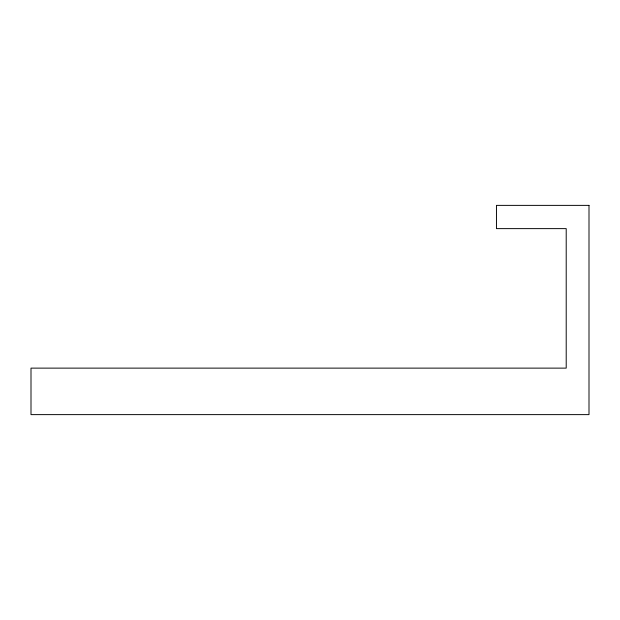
<?xml version="1.0" encoding="UTF-8"?>
<svg xmlns="http://www.w3.org/2000/svg" width="620" height="620" viewBox="0 0 620 620"><rect width="100%" height="100%" fill="white"/><g stroke="black" fill="none" stroke-linecap="round" stroke-linejoin="round"><path stroke-width="0.93" d="M589 205.375L496.457 205.375L496.457 228.625L566.207 228.625L566.207 368.125L31 368.125L31 414.625L589 414.625L589 205.375"/></g></svg>
